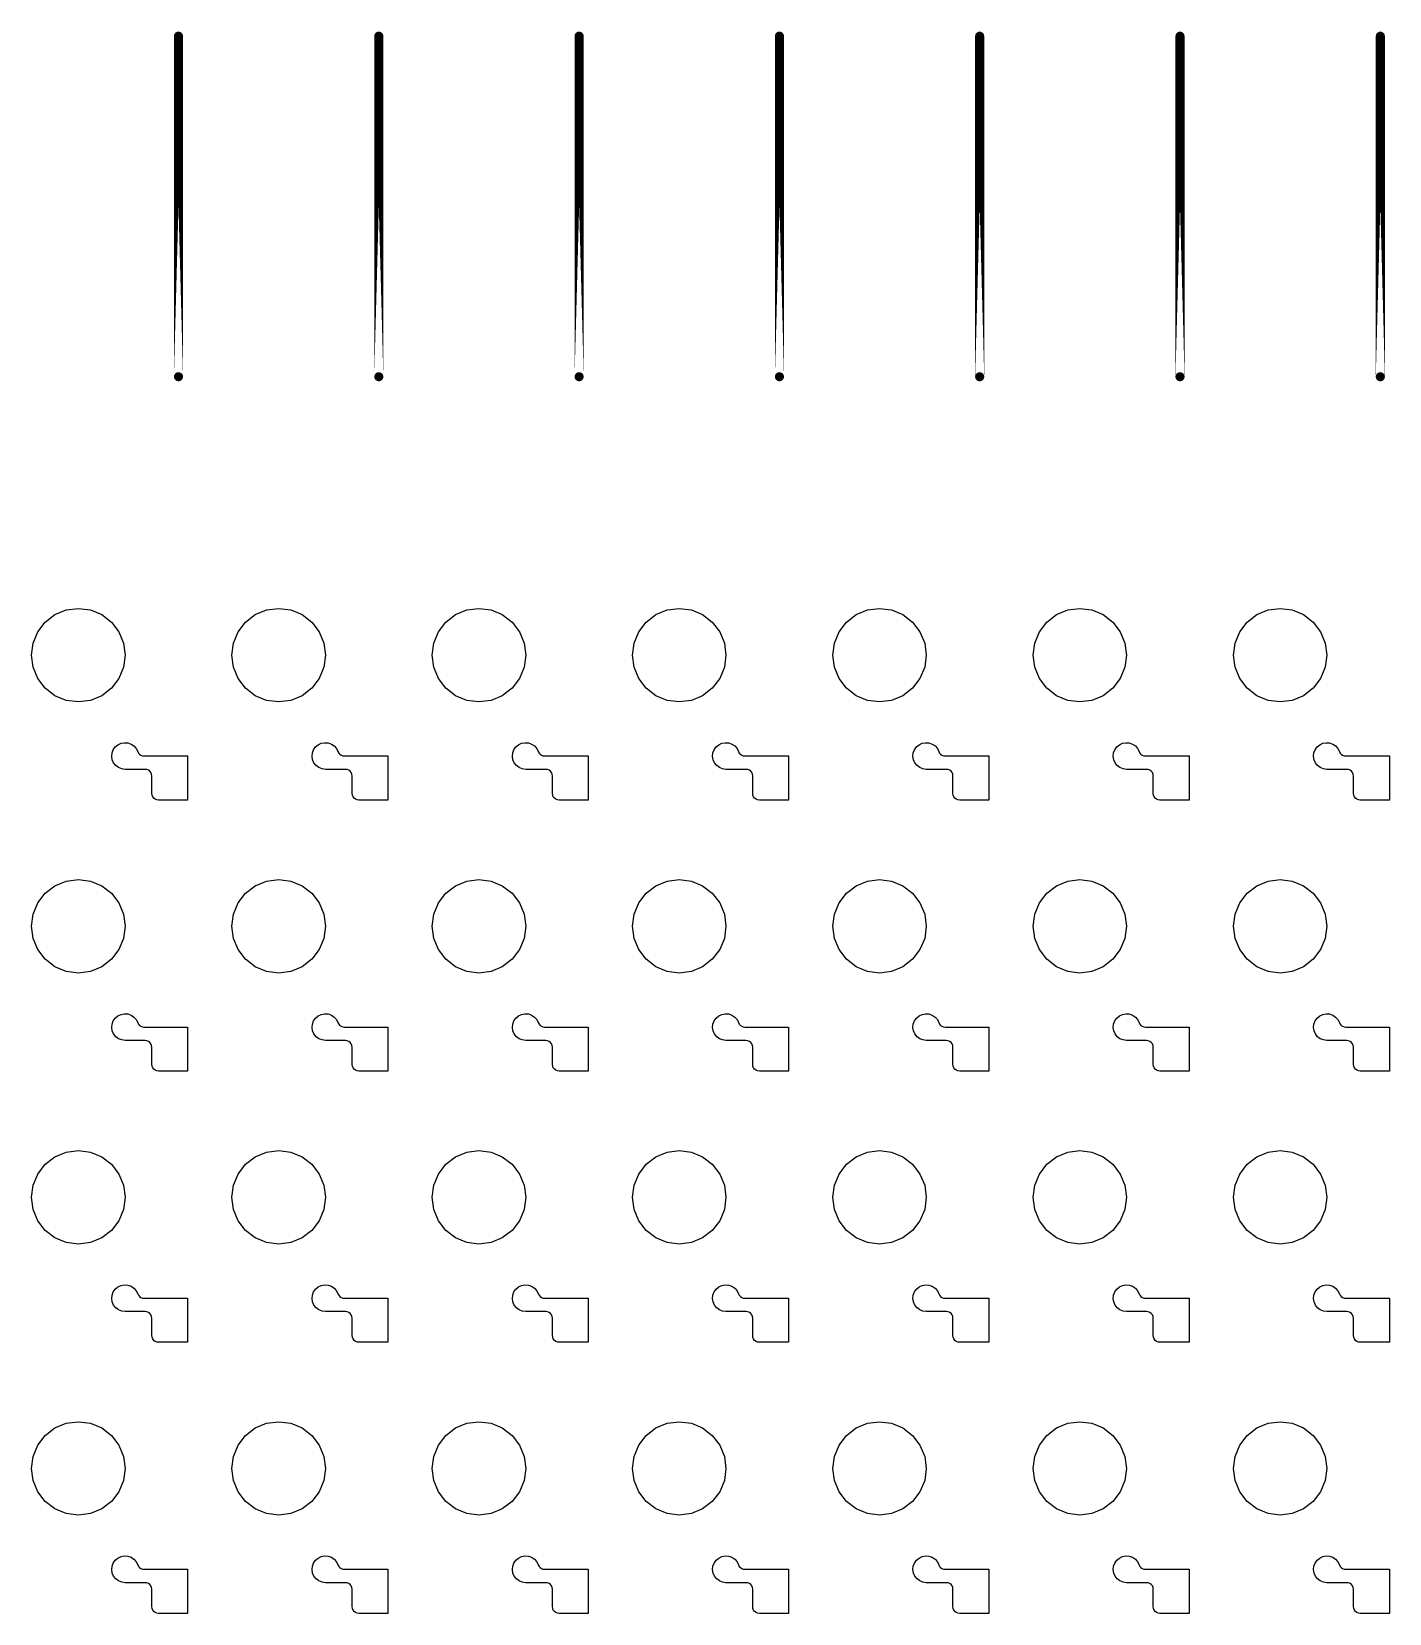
# Model space of a CAD drawing. Extents: x 11 to 212, y 11 to 212.
# Drawn here: x 143.44 to 155.4, y 161.51 to 175.44 of the extents above; entities that cross this region are included whole.
import ezdxf

# ---------------------------------------------------------------- set-up
doc = ezdxf.new("R2010")
doc.units = 0
doc.layers.get('0').update_dxf_attribs({"linetype": 'continuous'})
doc.layers.add('C3', color=7, linetype='continuous')

# ---------------------------------------------------------------- blocks, each defined once
blk = doc.blocks.new('cutlineendpoint')
at = {"const_width": 0.04}
blk.add_lwpolyline([(-0.02, 0, 1), (0.02, 0, 1)], format="xyb", close=True, dxfattribs=at)

msp = doc.modelspace()

# ---------------------------------------------------------------- linework, layer by layer
at = {"layer": 'C3', "const_width": 0.08}
for points in [[(144.729, 172.4), (144.729, 175.4)], [(146.494, 172.4), (146.494, 175.4)], [(148.259, 172.4), (148.259, 175.4)], [(150.024, 172.4), (150.024, 175.4)], [(151.788, 172.4), (151.788, 175.4)], [(153.553, 172.4), (153.553, 175.4)], [(155.318, 172.4), (155.318, 175.4)]]:
    msp.add_lwpolyline(points, close=True, dxfattribs=at)
at = {"layer": 'C3'}
for points in [[(144.259, 169.947), (144.245, 169.84), (144.204, 169.741), (144.138, 169.656), (144.053, 169.59), (143.954, 169.549), (143.847, 169.535), (143.74, 169.549), (143.641, 169.59), (143.556, 169.656), (143.49, 169.741), (143.449, 169.84), (143.435, 169.947), (143.449, 170.054), (143.49, 170.153), (143.556, 170.238), (143.641, 170.304), (143.74, 170.345), (143.847, 170.359), (143.954, 170.345), (144.053, 170.304), (144.138, 170.238), (144.204, 170.153), (144.245, 170.054)], [(146.024, 169.947), (146.009, 169.84), (145.968, 169.741), (145.903, 169.656), (145.818, 169.59), (145.718, 169.549), (145.612, 169.535), (145.505, 169.549), (145.406, 169.59), (145.321, 169.656), (145.255, 169.741), (145.214, 169.84), (145.2, 169.947), (145.214, 170.054), (145.255, 170.153), (145.321, 170.238), (145.406, 170.304), (145.505, 170.345), (145.612, 170.359), (145.718, 170.345), (145.818, 170.304), (145.903, 170.238), (145.968, 170.153), (146.009, 170.054)], [(147.788, 169.947), (147.774, 169.84), (147.733, 169.741), (147.668, 169.656), (147.582, 169.59), (147.483, 169.549), (147.376, 169.535), (147.27, 169.549), (147.171, 169.59), (147.085, 169.656), (147.02, 169.741), (146.979, 169.84), (146.965, 169.947), (146.979, 170.054), (147.02, 170.153), (147.085, 170.238), (147.171, 170.304), (147.27, 170.345), (147.376, 170.359), (147.483, 170.345), (147.582, 170.304), (147.668, 170.238), (147.733, 170.153), (147.774, 170.054)], [(149.553, 169.947), (149.539, 169.84), (149.498, 169.741), (149.432, 169.656), (149.347, 169.59), (149.248, 169.549), (149.141, 169.535), (149.035, 169.549), (148.935, 169.59), (148.85, 169.656), (148.785, 169.741), (148.743, 169.84), (148.729, 169.947), (148.743, 170.054), (148.785, 170.153), (148.85, 170.238), (148.935, 170.304), (149.035, 170.345), (149.141, 170.359), (149.248, 170.345), (149.347, 170.304), (149.432, 170.238), (149.498, 170.153), (149.539, 170.054)], [(151.318, 169.947), (151.304, 169.84), (151.262, 169.741), (151.197, 169.656), (151.112, 169.59), (151.012, 169.549), (150.906, 169.535), (150.799, 169.549), (150.7, 169.59), (150.615, 169.656), (150.549, 169.741), (150.508, 169.84), (150.494, 169.947), (150.508, 170.054), (150.549, 170.153), (150.615, 170.238), (150.7, 170.304), (150.799, 170.345), (150.906, 170.359), (151.012, 170.345), (151.112, 170.304), (151.197, 170.238), (151.262, 170.153), (151.304, 170.054)], [(153.082, 169.947), (153.068, 169.84), (153.027, 169.741), (152.962, 169.656), (152.876, 169.59), (152.777, 169.549), (152.671, 169.535), (152.564, 169.549), (152.465, 169.59), (152.379, 169.656), (152.314, 169.741), (152.273, 169.84), (152.259, 169.947), (152.273, 170.054), (152.314, 170.153), (152.379, 170.238), (152.465, 170.304), (152.564, 170.345), (152.671, 170.359), (152.777, 170.345), (152.876, 170.304), (152.962, 170.238), (153.027, 170.153), (153.068, 170.054)], [(154.847, 169.947), (154.833, 169.84), (154.792, 169.741), (154.726, 169.656), (154.641, 169.59), (154.542, 169.549), (154.435, 169.535), (154.329, 169.549), (154.229, 169.59), (154.144, 169.656), (154.079, 169.741), (154.038, 169.84), (154.024, 169.947), (154.038, 170.054), (154.079, 170.153), (154.144, 170.238), (154.229, 170.304), (154.329, 170.345), (154.435, 170.359), (154.542, 170.345), (154.641, 170.304), (154.726, 170.238), (154.792, 170.153), (154.833, 170.054)], [(144.553, 168.671), (144.538, 168.673), (144.524, 168.678), (144.511, 168.688), (144.502, 168.7), (144.496, 168.714), (144.494, 168.729), (144.494, 168.882), (144.492, 168.898), (144.486, 168.912), (144.477, 168.924), (144.465, 168.933), (144.451, 168.939), (144.435, 168.941), (144.259, 168.941), (144.229, 168.945), (144.201, 168.956), (144.177, 168.974), (144.158, 168.998), (144.146, 169.026), (144.141, 169.056), (144.144, 169.086), (144.155, 169.114), (144.172, 169.139), (144.195, 169.158), (144.223, 169.171), (144.252, 169.176), (144.282, 169.174), (144.311, 169.164), (144.336, 169.148), (144.356, 169.125), (144.37, 169.098), (144.376, 169.085), (144.386, 169.074), (144.397, 169.066), (144.411, 169.061), (144.425, 169.059), (144.809, 169.059), (144.809, 168.671)], [(146.318, 168.671), (146.302, 168.673), (146.288, 168.678), (146.276, 168.688), (146.267, 168.7), (146.261, 168.714), (146.259, 168.729), (146.259, 168.882), (146.257, 168.898), (146.251, 168.912), (146.242, 168.924), (146.229, 168.933), (146.215, 168.939), (146.2, 168.941), (146.024, 168.941), (145.994, 168.945), (145.966, 168.956), (145.941, 168.974), (145.923, 168.998), (145.911, 169.026), (145.906, 169.056), (145.909, 169.086), (145.92, 169.114), (145.937, 169.139), (145.96, 169.158), (145.987, 169.171), (146.017, 169.176), (146.047, 169.174), (146.076, 169.164), (146.101, 169.148), (146.121, 169.125), (146.134, 169.098), (146.141, 169.085), (146.15, 169.074), (146.162, 169.066), (146.176, 169.061), (146.19, 169.059), (146.574, 169.059), (146.574, 168.671)], [(148.082, 168.671), (148.067, 168.673), (148.053, 168.678), (148.041, 168.688), (148.031, 168.7), (148.026, 168.714), (148.024, 168.729), (148.024, 168.882), (148.022, 168.898), (148.016, 168.912), (148.006, 168.924), (147.994, 168.933), (147.98, 168.939), (147.965, 168.941), (147.788, 168.941), (147.758, 168.945), (147.73, 168.956), (147.706, 168.974), (147.687, 168.998), (147.675, 169.026), (147.671, 169.056), (147.674, 169.086), (147.684, 169.114), (147.702, 169.139), (147.725, 169.158), (147.752, 169.171), (147.782, 169.176), (147.812, 169.174), (147.84, 169.164), (147.866, 169.148), (147.886, 169.125), (147.899, 169.098), (147.906, 169.085), (147.915, 169.074), (147.927, 169.066), (147.94, 169.061), (147.955, 169.059), (148.339, 169.059), (148.339, 168.671)], [(149.847, 168.671), (149.832, 168.673), (149.818, 168.678), (149.805, 168.688), (149.796, 168.7), (149.79, 168.714), (149.788, 168.729), (149.788, 168.882), (149.786, 168.898), (149.78, 168.912), (149.771, 168.924), (149.759, 168.933), (149.745, 168.939), (149.729, 168.941), (149.553, 168.941), (149.523, 168.945), (149.495, 168.956), (149.471, 168.974), (149.452, 168.998), (149.44, 169.026), (149.435, 169.056), (149.438, 169.086), (149.449, 169.114), (149.466, 169.139), (149.49, 169.158), (149.517, 169.171), (149.546, 169.176), (149.577, 169.174), (149.605, 169.164), (149.63, 169.148), (149.65, 169.125), (149.664, 169.098), (149.67, 169.085), (149.68, 169.074), (149.692, 169.066), (149.705, 169.061), (149.719, 169.059), (150.104, 169.059), (150.104, 168.671)], [(151.612, 168.671), (151.597, 168.673), (151.582, 168.678), (151.57, 168.688), (151.561, 168.7), (151.555, 168.714), (151.553, 168.729), (151.553, 168.882), (151.551, 168.898), (151.545, 168.912), (151.536, 168.924), (151.524, 168.933), (151.509, 168.939), (151.494, 168.941), (151.318, 168.941), (151.288, 168.945), (151.26, 168.956), (151.236, 168.974), (151.217, 168.998), (151.205, 169.026), (151.2, 169.056), (151.203, 169.086), (151.214, 169.114), (151.231, 169.139), (151.254, 169.158), (151.282, 169.171), (151.311, 169.176), (151.341, 169.174), (151.37, 169.164), (151.395, 169.148), (151.415, 169.125), (151.429, 169.098), (151.435, 169.085), (151.444, 169.074), (151.456, 169.066), (151.47, 169.061), (151.484, 169.059), (151.868, 169.059), (151.868, 168.671)], [(153.376, 168.671), (153.361, 168.673), (153.347, 168.678), (153.335, 168.688), (153.326, 168.7), (153.32, 168.714), (153.318, 168.729), (153.318, 168.882), (153.316, 168.898), (153.31, 168.912), (153.3, 168.924), (153.288, 168.933), (153.274, 168.939), (153.259, 168.941), (153.082, 168.941), (153.052, 168.945), (153.024, 168.956), (153, 168.974), (152.982, 168.998), (152.969, 169.026), (152.965, 169.056), (152.968, 169.086), (152.978, 169.114), (152.996, 169.139), (153.019, 169.158), (153.046, 169.171), (153.076, 169.176), (153.106, 169.174), (153.135, 169.164), (153.16, 169.148), (153.18, 169.125), (153.193, 169.098), (153.2, 169.085), (153.209, 169.074), (153.221, 169.066), (153.234, 169.061), (153.249, 169.059), (153.633, 169.059), (153.633, 168.671)], [(155.141, 168.671), (155.126, 168.673), (155.112, 168.678), (155.1, 168.688), (155.09, 168.7), (155.084, 168.714), (155.082, 168.729), (155.082, 168.882), (155.08, 168.898), (155.074, 168.912), (155.065, 168.924), (155.053, 168.933), (155.039, 168.939), (155.024, 168.941), (154.847, 168.941), (154.817, 168.945), (154.789, 168.956), (154.765, 168.974), (154.746, 168.998), (154.734, 169.026), (154.729, 169.056), (154.733, 169.086), (154.743, 169.114), (154.761, 169.139), (154.784, 169.158), (154.811, 169.171), (154.841, 169.176), (154.871, 169.174), (154.899, 169.164), (154.924, 169.148), (154.944, 169.125), (154.958, 169.098), (154.964, 169.085), (154.974, 169.074), (154.986, 169.066), (154.999, 169.061), (155.013, 169.059), (155.398, 169.059), (155.398, 168.671)], [(144.259, 167.559), (144.245, 167.452), (144.204, 167.353), (144.138, 167.268), (144.053, 167.202), (143.954, 167.161), (143.847, 167.147), (143.74, 167.161), (143.641, 167.202), (143.556, 167.268), (143.49, 167.353), (143.449, 167.452), (143.435, 167.559), (143.449, 167.665), (143.49, 167.765), (143.556, 167.85), (143.641, 167.915), (143.74, 167.957), (143.847, 167.971), (143.954, 167.957), (144.053, 167.915), (144.138, 167.85), (144.204, 167.765), (144.245, 167.665)], [(146.024, 167.559), (146.009, 167.452), (145.968, 167.353), (145.903, 167.268), (145.818, 167.202), (145.718, 167.161), (145.612, 167.147), (145.505, 167.161), (145.406, 167.202), (145.321, 167.268), (145.255, 167.353), (145.214, 167.452), (145.2, 167.559), (145.214, 167.665), (145.255, 167.765), (145.321, 167.85), (145.406, 167.915), (145.505, 167.957), (145.612, 167.971), (145.718, 167.957), (145.818, 167.915), (145.903, 167.85), (145.968, 167.765), (146.009, 167.665)], [(147.788, 167.559), (147.774, 167.452), (147.733, 167.353), (147.668, 167.268), (147.582, 167.202), (147.483, 167.161), (147.376, 167.147), (147.27, 167.161), (147.171, 167.202), (147.085, 167.268), (147.02, 167.353), (146.979, 167.452), (146.965, 167.559), (146.979, 167.665), (147.02, 167.765), (147.085, 167.85), (147.171, 167.915), (147.27, 167.957), (147.376, 167.971), (147.483, 167.957), (147.582, 167.915), (147.668, 167.85), (147.733, 167.765), (147.774, 167.665)], [(149.553, 167.559), (149.539, 167.452), (149.498, 167.353), (149.432, 167.268), (149.347, 167.202), (149.248, 167.161), (149.141, 167.147), (149.035, 167.161), (148.935, 167.202), (148.85, 167.268), (148.785, 167.353), (148.743, 167.452), (148.729, 167.559), (148.743, 167.665), (148.785, 167.765), (148.85, 167.85), (148.935, 167.915), (149.035, 167.957), (149.141, 167.971), (149.248, 167.957), (149.347, 167.915), (149.432, 167.85), (149.498, 167.765), (149.539, 167.665)], [(151.318, 167.559), (151.304, 167.452), (151.262, 167.353), (151.197, 167.268), (151.112, 167.202), (151.012, 167.161), (150.906, 167.147), (150.799, 167.161), (150.7, 167.202), (150.615, 167.268), (150.549, 167.353), (150.508, 167.452), (150.494, 167.559), (150.508, 167.665), (150.549, 167.765), (150.615, 167.85), (150.7, 167.915), (150.799, 167.957), (150.906, 167.971), (151.012, 167.957), (151.112, 167.915), (151.197, 167.85), (151.262, 167.765), (151.304, 167.665)], [(153.082, 167.559), (153.068, 167.452), (153.027, 167.353), (152.962, 167.268), (152.876, 167.202), (152.777, 167.161), (152.671, 167.147), (152.564, 167.161), (152.465, 167.202), (152.379, 167.268), (152.314, 167.353), (152.273, 167.452), (152.259, 167.559), (152.273, 167.665), (152.314, 167.765), (152.379, 167.85), (152.465, 167.915), (152.564, 167.957), (152.671, 167.971), (152.777, 167.957), (152.876, 167.915), (152.962, 167.85), (153.027, 167.765), (153.068, 167.665)], [(154.847, 167.559), (154.833, 167.452), (154.792, 167.353), (154.726, 167.268), (154.641, 167.202), (154.542, 167.161), (154.435, 167.147), (154.329, 167.161), (154.229, 167.202), (154.144, 167.268), (154.079, 167.353), (154.038, 167.452), (154.024, 167.559), (154.038, 167.665), (154.079, 167.765), (154.144, 167.85), (154.229, 167.915), (154.329, 167.957), (154.435, 167.971), (154.542, 167.957), (154.641, 167.915), (154.726, 167.85), (154.792, 167.765), (154.833, 167.665)], [(144.553, 166.282), (144.538, 166.284), (144.524, 166.29), (144.511, 166.3), (144.502, 166.312), (144.496, 166.326), (144.494, 166.341), (144.494, 166.494), (144.492, 166.509), (144.486, 166.524), (144.477, 166.536), (144.465, 166.545), (144.451, 166.551), (144.435, 166.553), (144.259, 166.553), (144.229, 166.557), (144.201, 166.568), (144.177, 166.586), (144.158, 166.61), (144.146, 166.638), (144.141, 166.667), (144.144, 166.697), (144.155, 166.726), (144.172, 166.75), (144.195, 166.77), (144.223, 166.783), (144.252, 166.788), (144.282, 166.786), (144.311, 166.776), (144.336, 166.759), (144.356, 166.737), (144.37, 166.71), (144.376, 166.697), (144.386, 166.686), (144.397, 166.678), (144.411, 166.672), (144.425, 166.671), (144.809, 166.671), (144.809, 166.282)], [(146.318, 166.282), (146.302, 166.284), (146.288, 166.29), (146.276, 166.3), (146.267, 166.312), (146.261, 166.326), (146.259, 166.341), (146.259, 166.494), (146.257, 166.509), (146.251, 166.524), (146.242, 166.536), (146.229, 166.545), (146.215, 166.551), (146.2, 166.553), (146.024, 166.553), (145.994, 166.557), (145.966, 166.568), (145.941, 166.586), (145.923, 166.61), (145.911, 166.638), (145.906, 166.667), (145.909, 166.697), (145.92, 166.726), (145.937, 166.75), (145.96, 166.77), (145.987, 166.783), (146.017, 166.788), (146.047, 166.786), (146.076, 166.776), (146.101, 166.759), (146.121, 166.737), (146.134, 166.71), (146.141, 166.697), (146.15, 166.686), (146.162, 166.678), (146.176, 166.672), (146.19, 166.671), (146.574, 166.671), (146.574, 166.282)], [(148.082, 166.282), (148.067, 166.284), (148.053, 166.29), (148.041, 166.3), (148.031, 166.312), (148.026, 166.326), (148.024, 166.341), (148.024, 166.494), (148.022, 166.509), (148.016, 166.524), (148.006, 166.536), (147.994, 166.545), (147.98, 166.551), (147.965, 166.553), (147.788, 166.553), (147.758, 166.557), (147.73, 166.568), (147.706, 166.586), (147.687, 166.61), (147.675, 166.638), (147.671, 166.667), (147.674, 166.697), (147.684, 166.726), (147.702, 166.75), (147.725, 166.77), (147.752, 166.783), (147.782, 166.788), (147.812, 166.786), (147.84, 166.776), (147.866, 166.759), (147.886, 166.737), (147.899, 166.71), (147.906, 166.697), (147.915, 166.686), (147.927, 166.678), (147.94, 166.672), (147.955, 166.671), (148.339, 166.671), (148.339, 166.282)], [(149.847, 166.282), (149.832, 166.284), (149.818, 166.29), (149.805, 166.3), (149.796, 166.312), (149.79, 166.326), (149.788, 166.341), (149.788, 166.494), (149.786, 166.509), (149.78, 166.524), (149.771, 166.536), (149.759, 166.545), (149.745, 166.551), (149.729, 166.553), (149.553, 166.553), (149.523, 166.557), (149.495, 166.568), (149.471, 166.586), (149.452, 166.61), (149.44, 166.638), (149.435, 166.667), (149.438, 166.697), (149.449, 166.726), (149.466, 166.75), (149.49, 166.77), (149.517, 166.783), (149.546, 166.788), (149.577, 166.786), (149.605, 166.776), (149.63, 166.759), (149.65, 166.737), (149.664, 166.71), (149.67, 166.697), (149.68, 166.686), (149.692, 166.678), (149.705, 166.672), (149.719, 166.671), (150.104, 166.671), (150.104, 166.282)], [(151.612, 166.282), (151.597, 166.284), (151.582, 166.29), (151.57, 166.3), (151.561, 166.312), (151.555, 166.326), (151.553, 166.341), (151.553, 166.494), (151.551, 166.509), (151.545, 166.524), (151.536, 166.536), (151.524, 166.545), (151.509, 166.551), (151.494, 166.553), (151.318, 166.553), (151.288, 166.557), (151.26, 166.568), (151.236, 166.586), (151.217, 166.61), (151.205, 166.638), (151.2, 166.667), (151.203, 166.697), (151.214, 166.726), (151.231, 166.75), (151.254, 166.77), (151.282, 166.783), (151.311, 166.788), (151.341, 166.786), (151.37, 166.776), (151.395, 166.759), (151.415, 166.737), (151.429, 166.71), (151.435, 166.697), (151.444, 166.686), (151.456, 166.678), (151.47, 166.672), (151.484, 166.671), (151.868, 166.671), (151.868, 166.282)], [(153.376, 166.282), (153.361, 166.284), (153.347, 166.29), (153.335, 166.3), (153.326, 166.312), (153.32, 166.326), (153.318, 166.341), (153.318, 166.494), (153.316, 166.509), (153.31, 166.524), (153.3, 166.536), (153.288, 166.545), (153.274, 166.551), (153.259, 166.553), (153.082, 166.553), (153.052, 166.557), (153.024, 166.568), (153, 166.586), (152.982, 166.61), (152.969, 166.638), (152.965, 166.667), (152.968, 166.697), (152.978, 166.726), (152.996, 166.75), (153.019, 166.77), (153.046, 166.783), (153.076, 166.788), (153.106, 166.786), (153.135, 166.776), (153.16, 166.759), (153.18, 166.737), (153.193, 166.71), (153.2, 166.697), (153.209, 166.686), (153.221, 166.678), (153.234, 166.672), (153.249, 166.671), (153.633, 166.671), (153.633, 166.282)], [(155.141, 166.282), (155.126, 166.284), (155.112, 166.29), (155.1, 166.3), (155.09, 166.312), (155.084, 166.326), (155.082, 166.341), (155.082, 166.494), (155.08, 166.509), (155.074, 166.524), (155.065, 166.536), (155.053, 166.545), (155.039, 166.551), (155.024, 166.553), (154.847, 166.553), (154.817, 166.557), (154.789, 166.568), (154.765, 166.586), (154.746, 166.61), (154.734, 166.638), (154.729, 166.667), (154.733, 166.697), (154.743, 166.726), (154.761, 166.75), (154.784, 166.77), (154.811, 166.783), (154.841, 166.788), (154.871, 166.786), (154.899, 166.776), (154.924, 166.759), (154.944, 166.737), (154.958, 166.71), (154.964, 166.697), (154.974, 166.686), (154.986, 166.678), (154.999, 166.672), (155.013, 166.671), (155.398, 166.671), (155.398, 166.282)], [(144.259, 165.171), (144.245, 165.064), (144.204, 164.965), (144.138, 164.879), (144.053, 164.814), (143.954, 164.773), (143.847, 164.759), (143.74, 164.773), (143.641, 164.814), (143.556, 164.879), (143.49, 164.965), (143.449, 165.064), (143.435, 165.171), (143.449, 165.277), (143.49, 165.376), (143.556, 165.462), (143.641, 165.527), (143.74, 165.568), (143.847, 165.582), (143.954, 165.568), (144.053, 165.527), (144.138, 165.462), (144.204, 165.376), (144.245, 165.277)], [(146.024, 165.171), (146.009, 165.064), (145.968, 164.965), (145.903, 164.879), (145.818, 164.814), (145.718, 164.773), (145.612, 164.759), (145.505, 164.773), (145.406, 164.814), (145.321, 164.879), (145.255, 164.965), (145.214, 165.064), (145.2, 165.171), (145.214, 165.277), (145.255, 165.376), (145.321, 165.462), (145.406, 165.527), (145.505, 165.568), (145.612, 165.582), (145.718, 165.568), (145.818, 165.527), (145.903, 165.462), (145.968, 165.376), (146.009, 165.277)], [(147.788, 165.171), (147.774, 165.064), (147.733, 164.965), (147.668, 164.879), (147.582, 164.814), (147.483, 164.773), (147.376, 164.759), (147.27, 164.773), (147.171, 164.814), (147.085, 164.879), (147.02, 164.965), (146.979, 165.064), (146.965, 165.171), (146.979, 165.277), (147.02, 165.376), (147.085, 165.462), (147.171, 165.527), (147.27, 165.568), (147.376, 165.582), (147.483, 165.568), (147.582, 165.527), (147.668, 165.462), (147.733, 165.376), (147.774, 165.277)], [(149.553, 165.171), (149.539, 165.064), (149.498, 164.965), (149.432, 164.879), (149.347, 164.814), (149.248, 164.773), (149.141, 164.759), (149.035, 164.773), (148.935, 164.814), (148.85, 164.879), (148.785, 164.965), (148.743, 165.064), (148.729, 165.171), (148.743, 165.277), (148.785, 165.376), (148.85, 165.462), (148.935, 165.527), (149.035, 165.568), (149.141, 165.582), (149.248, 165.568), (149.347, 165.527), (149.432, 165.462), (149.498, 165.376), (149.539, 165.277)], [(151.318, 165.171), (151.304, 165.064), (151.262, 164.965), (151.197, 164.879), (151.112, 164.814), (151.012, 164.773), (150.906, 164.759), (150.799, 164.773), (150.7, 164.814), (150.615, 164.879), (150.549, 164.965), (150.508, 165.064), (150.494, 165.171), (150.508, 165.277), (150.549, 165.376), (150.615, 165.462), (150.7, 165.527), (150.799, 165.568), (150.906, 165.582), (151.012, 165.568), (151.112, 165.527), (151.197, 165.462), (151.262, 165.376), (151.304, 165.277)], [(153.082, 165.171), (153.068, 165.064), (153.027, 164.965), (152.962, 164.879), (152.876, 164.814), (152.777, 164.773), (152.671, 164.759), (152.564, 164.773), (152.465, 164.814), (152.379, 164.879), (152.314, 164.965), (152.273, 165.064), (152.259, 165.171), (152.273, 165.277), (152.314, 165.376), (152.379, 165.462), (152.465, 165.527), (152.564, 165.568), (152.671, 165.582), (152.777, 165.568), (152.876, 165.527), (152.962, 165.462), (153.027, 165.376), (153.068, 165.277)], [(154.847, 165.171), (154.833, 165.064), (154.792, 164.965), (154.726, 164.879), (154.641, 164.814), (154.542, 164.773), (154.435, 164.759), (154.329, 164.773), (154.229, 164.814), (154.144, 164.879), (154.079, 164.965), (154.038, 165.064), (154.024, 165.171), (154.038, 165.277), (154.079, 165.376), (154.144, 165.462), (154.229, 165.527), (154.329, 165.568), (154.435, 165.582), (154.542, 165.568), (154.641, 165.527), (154.726, 165.462), (154.792, 165.376), (154.833, 165.277)], [(144.553, 163.894), (144.538, 163.896), (144.524, 163.902), (144.511, 163.911), (144.502, 163.924), (144.496, 163.938), (144.494, 163.953), (144.494, 164.106), (144.492, 164.121), (144.486, 164.135), (144.477, 164.147), (144.465, 164.157), (144.451, 164.163), (144.435, 164.165), (144.259, 164.165), (144.229, 164.169), (144.201, 164.18), (144.177, 164.198), (144.158, 164.222), (144.146, 164.249), (144.141, 164.279), (144.144, 164.309), (144.155, 164.337), (144.172, 164.362), (144.195, 164.381), (144.223, 164.394), (144.252, 164.4), (144.282, 164.398), (144.311, 164.388), (144.336, 164.371), (144.356, 164.348), (144.37, 164.322), (144.376, 164.309), (144.386, 164.298), (144.397, 164.289), (144.411, 164.284), (144.425, 164.282), (144.809, 164.282), (144.809, 163.894)], [(146.318, 163.894), (146.302, 163.896), (146.288, 163.902), (146.276, 163.911), (146.267, 163.924), (146.261, 163.938), (146.259, 163.953), (146.259, 164.106), (146.257, 164.121), (146.251, 164.135), (146.242, 164.147), (146.229, 164.157), (146.215, 164.163), (146.2, 164.165), (146.024, 164.165), (145.994, 164.169), (145.966, 164.18), (145.941, 164.198), (145.923, 164.222), (145.911, 164.249), (145.906, 164.279), (145.909, 164.309), (145.92, 164.337), (145.937, 164.362), (145.96, 164.381), (145.987, 164.394), (146.017, 164.4), (146.047, 164.398), (146.076, 164.388), (146.101, 164.371), (146.121, 164.348), (146.134, 164.322), (146.141, 164.309), (146.15, 164.298), (146.162, 164.289), (146.176, 164.284), (146.19, 164.282), (146.574, 164.282), (146.574, 163.894)], [(148.082, 163.894), (148.067, 163.896), (148.053, 163.902), (148.041, 163.911), (148.031, 163.924), (148.026, 163.938), (148.024, 163.953), (148.024, 164.106), (148.022, 164.121), (148.016, 164.135), (148.006, 164.147), (147.994, 164.157), (147.98, 164.163), (147.965, 164.165), (147.788, 164.165), (147.758, 164.169), (147.73, 164.18), (147.706, 164.198), (147.687, 164.222), (147.675, 164.249), (147.671, 164.279), (147.674, 164.309), (147.684, 164.337), (147.702, 164.362), (147.725, 164.381), (147.752, 164.394), (147.782, 164.4), (147.812, 164.398), (147.84, 164.388), (147.866, 164.371), (147.886, 164.348), (147.899, 164.322), (147.906, 164.309), (147.915, 164.298), (147.927, 164.289), (147.94, 164.284), (147.955, 164.282), (148.339, 164.282), (148.339, 163.894)], [(149.847, 163.894), (149.832, 163.896), (149.818, 163.902), (149.805, 163.911), (149.796, 163.924), (149.79, 163.938), (149.788, 163.953), (149.788, 164.106), (149.786, 164.121), (149.78, 164.135), (149.771, 164.147), (149.759, 164.157), (149.745, 164.163), (149.729, 164.165), (149.553, 164.165), (149.523, 164.169), (149.495, 164.18), (149.471, 164.198), (149.452, 164.222), (149.44, 164.249), (149.435, 164.279), (149.438, 164.309), (149.449, 164.337), (149.466, 164.362), (149.49, 164.381), (149.517, 164.394), (149.546, 164.4), (149.577, 164.398), (149.605, 164.388), (149.63, 164.371), (149.65, 164.348), (149.664, 164.322), (149.67, 164.309), (149.68, 164.298), (149.692, 164.289), (149.705, 164.284), (149.719, 164.282), (150.104, 164.282), (150.104, 163.894)], [(151.612, 163.894), (151.597, 163.896), (151.582, 163.902), (151.57, 163.911), (151.561, 163.924), (151.555, 163.938), (151.553, 163.953), (151.553, 164.106), (151.551, 164.121), (151.545, 164.135), (151.536, 164.147), (151.524, 164.157), (151.509, 164.163), (151.494, 164.165), (151.318, 164.165), (151.288, 164.169), (151.26, 164.18), (151.236, 164.198), (151.217, 164.222), (151.205, 164.249), (151.2, 164.279), (151.203, 164.309), (151.214, 164.337), (151.231, 164.362), (151.254, 164.381), (151.282, 164.394), (151.311, 164.4), (151.341, 164.398), (151.37, 164.388), (151.395, 164.371), (151.415, 164.348), (151.429, 164.322), (151.435, 164.309), (151.444, 164.298), (151.456, 164.289), (151.47, 164.284), (151.484, 164.282), (151.868, 164.282), (151.868, 163.894)], [(153.376, 163.894), (153.361, 163.896), (153.347, 163.902), (153.335, 163.911), (153.326, 163.924), (153.32, 163.938), (153.318, 163.953), (153.318, 164.106), (153.316, 164.121), (153.31, 164.135), (153.3, 164.147), (153.288, 164.157), (153.274, 164.163), (153.259, 164.165), (153.082, 164.165), (153.052, 164.169), (153.024, 164.18), (153, 164.198), (152.982, 164.222), (152.969, 164.249), (152.965, 164.279), (152.968, 164.309), (152.978, 164.337), (152.996, 164.362), (153.019, 164.381), (153.046, 164.394), (153.076, 164.4), (153.106, 164.398), (153.135, 164.388), (153.16, 164.371), (153.18, 164.348), (153.193, 164.322), (153.2, 164.309), (153.209, 164.298), (153.221, 164.289), (153.234, 164.284), (153.249, 164.282), (153.633, 164.282), (153.633, 163.894)], [(155.141, 163.894), (155.126, 163.896), (155.112, 163.902), (155.1, 163.911), (155.09, 163.924), (155.084, 163.938), (155.082, 163.953), (155.082, 164.106), (155.08, 164.121), (155.074, 164.135), (155.065, 164.147), (155.053, 164.157), (155.039, 164.163), (155.024, 164.165), (154.847, 164.165), (154.817, 164.169), (154.789, 164.18), (154.765, 164.198), (154.746, 164.222), (154.734, 164.249), (154.729, 164.279), (154.733, 164.309), (154.743, 164.337), (154.761, 164.362), (154.784, 164.381), (154.811, 164.394), (154.841, 164.4), (154.871, 164.398), (154.899, 164.388), (154.924, 164.371), (154.944, 164.348), (154.958, 164.322), (154.964, 164.309), (154.974, 164.298), (154.986, 164.289), (154.999, 164.284), (155.013, 164.282), (155.398, 164.282), (155.398, 163.894)], [(144.259, 162.782), (144.245, 162.676), (144.204, 162.576), (144.138, 162.491), (144.053, 162.426), (143.954, 162.385), (143.847, 162.371), (143.74, 162.385), (143.641, 162.426), (143.556, 162.491), (143.49, 162.576), (143.449, 162.676), (143.435, 162.782), (143.449, 162.889), (143.49, 162.988), (143.556, 163.074), (143.641, 163.139), (143.74, 163.18), (143.847, 163.194), (143.954, 163.18), (144.053, 163.139), (144.138, 163.074), (144.204, 162.988), (144.245, 162.889)], [(146.024, 162.782), (146.009, 162.676), (145.968, 162.576), (145.903, 162.491), (145.818, 162.426), (145.718, 162.385), (145.612, 162.371), (145.505, 162.385), (145.406, 162.426), (145.321, 162.491), (145.255, 162.576), (145.214, 162.676), (145.2, 162.782), (145.214, 162.889), (145.255, 162.988), (145.321, 163.074), (145.406, 163.139), (145.505, 163.18), (145.612, 163.194), (145.718, 163.18), (145.818, 163.139), (145.903, 163.074), (145.968, 162.988), (146.009, 162.889)], [(147.788, 162.782), (147.774, 162.676), (147.733, 162.576), (147.668, 162.491), (147.582, 162.426), (147.483, 162.385), (147.376, 162.371), (147.27, 162.385), (147.171, 162.426), (147.085, 162.491), (147.02, 162.576), (146.979, 162.676), (146.965, 162.782), (146.979, 162.889), (147.02, 162.988), (147.085, 163.074), (147.171, 163.139), (147.27, 163.18), (147.376, 163.194), (147.483, 163.18), (147.582, 163.139), (147.668, 163.074), (147.733, 162.988), (147.774, 162.889)], [(149.553, 162.782), (149.539, 162.676), (149.498, 162.576), (149.432, 162.491), (149.347, 162.426), (149.248, 162.385), (149.141, 162.371), (149.035, 162.385), (148.935, 162.426), (148.85, 162.491), (148.785, 162.576), (148.743, 162.676), (148.729, 162.782), (148.743, 162.889), (148.785, 162.988), (148.85, 163.074), (148.935, 163.139), (149.035, 163.18), (149.141, 163.194), (149.248, 163.18), (149.347, 163.139), (149.432, 163.074), (149.498, 162.988), (149.539, 162.889)], [(151.318, 162.782), (151.304, 162.676), (151.262, 162.576), (151.197, 162.491), (151.112, 162.426), (151.012, 162.385), (150.906, 162.371), (150.799, 162.385), (150.7, 162.426), (150.615, 162.491), (150.549, 162.576), (150.508, 162.676), (150.494, 162.782), (150.508, 162.889), (150.549, 162.988), (150.615, 163.074), (150.7, 163.139), (150.799, 163.18), (150.906, 163.194), (151.012, 163.18), (151.112, 163.139), (151.197, 163.074), (151.262, 162.988), (151.304, 162.889)], [(153.082, 162.782), (153.068, 162.676), (153.027, 162.576), (152.962, 162.491), (152.876, 162.426), (152.777, 162.385), (152.671, 162.371), (152.564, 162.385), (152.465, 162.426), (152.379, 162.491), (152.314, 162.576), (152.273, 162.676), (152.259, 162.782), (152.273, 162.889), (152.314, 162.988), (152.379, 163.074), (152.465, 163.139), (152.564, 163.18), (152.671, 163.194), (152.777, 163.18), (152.876, 163.139), (152.962, 163.074), (153.027, 162.988), (153.068, 162.889)], [(154.847, 162.782), (154.833, 162.676), (154.792, 162.576), (154.726, 162.491), (154.641, 162.426), (154.542, 162.385), (154.435, 162.371), (154.329, 162.385), (154.229, 162.426), (154.144, 162.491), (154.079, 162.576), (154.038, 162.676), (154.024, 162.782), (154.038, 162.889), (154.079, 162.988), (154.144, 163.074), (154.229, 163.139), (154.329, 163.18), (154.435, 163.194), (154.542, 163.18), (154.641, 163.139), (154.726, 163.074), (154.792, 162.988), (154.833, 162.889)], [(144.553, 161.506), (144.538, 161.508), (144.524, 161.514), (144.511, 161.523), (144.502, 161.535), (144.496, 161.549), (144.494, 161.565), (144.494, 161.718), (144.492, 161.733), (144.486, 161.747), (144.477, 161.759), (144.465, 161.769), (144.451, 161.774), (144.435, 161.776), (144.259, 161.776), (144.229, 161.78), (144.201, 161.792), (144.177, 161.81), (144.158, 161.833), (144.146, 161.861), (144.141, 161.891), (144.144, 161.921), (144.155, 161.949), (144.172, 161.974), (144.195, 161.993), (144.223, 162.006), (144.252, 162.012), (144.282, 162.009), (144.311, 162), (144.336, 161.983), (144.356, 161.96), (144.37, 161.933), (144.376, 161.92), (144.386, 161.909), (144.397, 161.901), (144.411, 161.896), (144.425, 161.894), (144.809, 161.894), (144.809, 161.506)], [(146.318, 161.506), (146.302, 161.508), (146.288, 161.514), (146.276, 161.523), (146.267, 161.535), (146.261, 161.549), (146.259, 161.565), (146.259, 161.718), (146.257, 161.733), (146.251, 161.747), (146.242, 161.759), (146.229, 161.769), (146.215, 161.774), (146.2, 161.776), (146.024, 161.776), (145.994, 161.78), (145.966, 161.792), (145.941, 161.81), (145.923, 161.833), (145.911, 161.861), (145.906, 161.891), (145.909, 161.921), (145.92, 161.949), (145.937, 161.974), (145.96, 161.993), (145.987, 162.006), (146.017, 162.012), (146.047, 162.009), (146.076, 162), (146.101, 161.983), (146.121, 161.96), (146.134, 161.933), (146.141, 161.92), (146.15, 161.909), (146.162, 161.901), (146.176, 161.896), (146.19, 161.894), (146.574, 161.894), (146.574, 161.506)], [(148.082, 161.506), (148.067, 161.508), (148.053, 161.514), (148.041, 161.523), (148.031, 161.535), (148.026, 161.549), (148.024, 161.565), (148.024, 161.718), (148.022, 161.733), (148.016, 161.747), (148.006, 161.759), (147.994, 161.769), (147.98, 161.774), (147.965, 161.776), (147.788, 161.776), (147.758, 161.78), (147.73, 161.792), (147.706, 161.81), (147.687, 161.833), (147.675, 161.861), (147.671, 161.891), (147.674, 161.921), (147.684, 161.949), (147.702, 161.974), (147.725, 161.993), (147.752, 162.006), (147.782, 162.012), (147.812, 162.009), (147.84, 162), (147.866, 161.983), (147.886, 161.96), (147.899, 161.933), (147.906, 161.92), (147.915, 161.909), (147.927, 161.901), (147.94, 161.896), (147.955, 161.894), (148.339, 161.894), (148.339, 161.506)], [(149.847, 161.506), (149.832, 161.508), (149.818, 161.514), (149.805, 161.523), (149.796, 161.535), (149.79, 161.549), (149.788, 161.565), (149.788, 161.718), (149.786, 161.733), (149.78, 161.747), (149.771, 161.759), (149.759, 161.769), (149.745, 161.774), (149.729, 161.776), (149.553, 161.776), (149.523, 161.78), (149.495, 161.792), (149.471, 161.81), (149.452, 161.833), (149.44, 161.861), (149.435, 161.891), (149.438, 161.921), (149.449, 161.949), (149.466, 161.974), (149.49, 161.993), (149.517, 162.006), (149.546, 162.012), (149.577, 162.009), (149.605, 162), (149.63, 161.983), (149.65, 161.96), (149.664, 161.933), (149.67, 161.92), (149.68, 161.909), (149.692, 161.901), (149.705, 161.896), (149.719, 161.894), (150.104, 161.894), (150.104, 161.506)], [(151.612, 161.506), (151.597, 161.508), (151.582, 161.514), (151.57, 161.523), (151.561, 161.535), (151.555, 161.549), (151.553, 161.565), (151.553, 161.718), (151.551, 161.733), (151.545, 161.747), (151.536, 161.759), (151.524, 161.769), (151.509, 161.774), (151.494, 161.776), (151.318, 161.776), (151.288, 161.78), (151.26, 161.792), (151.236, 161.81), (151.217, 161.833), (151.205, 161.861), (151.2, 161.891), (151.203, 161.921), (151.214, 161.949), (151.231, 161.974), (151.254, 161.993), (151.282, 162.006), (151.311, 162.012), (151.341, 162.009), (151.37, 162), (151.395, 161.983), (151.415, 161.96), (151.429, 161.933), (151.435, 161.92), (151.444, 161.909), (151.456, 161.901), (151.47, 161.896), (151.484, 161.894), (151.868, 161.894), (151.868, 161.506)], [(153.376, 161.506), (153.361, 161.508), (153.347, 161.514), (153.335, 161.523), (153.326, 161.535), (153.32, 161.549), (153.318, 161.565), (153.318, 161.718), (153.316, 161.733), (153.31, 161.747), (153.3, 161.759), (153.288, 161.769), (153.274, 161.774), (153.259, 161.776), (153.082, 161.776), (153.052, 161.78), (153.024, 161.792), (153, 161.81), (152.982, 161.833), (152.969, 161.861), (152.965, 161.891), (152.968, 161.921), (152.978, 161.949), (152.996, 161.974), (153.019, 161.993), (153.046, 162.006), (153.076, 162.012), (153.106, 162.009), (153.135, 162), (153.16, 161.983), (153.18, 161.96), (153.193, 161.933), (153.2, 161.92), (153.209, 161.909), (153.221, 161.901), (153.234, 161.896), (153.249, 161.894), (153.633, 161.894), (153.633, 161.506)], [(155.141, 161.506), (155.126, 161.508), (155.112, 161.514), (155.1, 161.523), (155.09, 161.535), (155.084, 161.549), (155.082, 161.565), (155.082, 161.718), (155.08, 161.733), (155.074, 161.747), (155.065, 161.759), (155.053, 161.769), (155.039, 161.774), (155.024, 161.776), (154.847, 161.776), (154.817, 161.78), (154.789, 161.792), (154.765, 161.81), (154.746, 161.833), (154.734, 161.861), (154.729, 161.891), (154.733, 161.921), (154.743, 161.949), (154.761, 161.974), (154.784, 161.993), (154.811, 162.006), (154.841, 162.012), (154.871, 162.009), (154.899, 162), (154.924, 161.983), (154.944, 161.96), (154.958, 161.933), (154.964, 161.92), (154.974, 161.909), (154.986, 161.901), (154.999, 161.896), (155.013, 161.894), (155.398, 161.894), (155.398, 161.506)]]:
    msp.add_lwpolyline(points, close=True, dxfattribs=at)

# ---------------------------------------------------------------- block references
for p in [(144.729, 175.4), (146.494, 175.4), (148.259, 175.4), (150.024, 175.4), (151.788, 175.4), (153.553, 175.4), (155.318, 175.4), (144.729, 172.4), (146.494, 172.4), (148.259, 172.4), (150.024, 172.4), (151.788, 172.4), (153.553, 172.4), (155.318, 172.4)]:
    msp.add_blockref('cutlineendpoint', p, dxfattribs=at)

doc.saveas('drawing.dxf')
